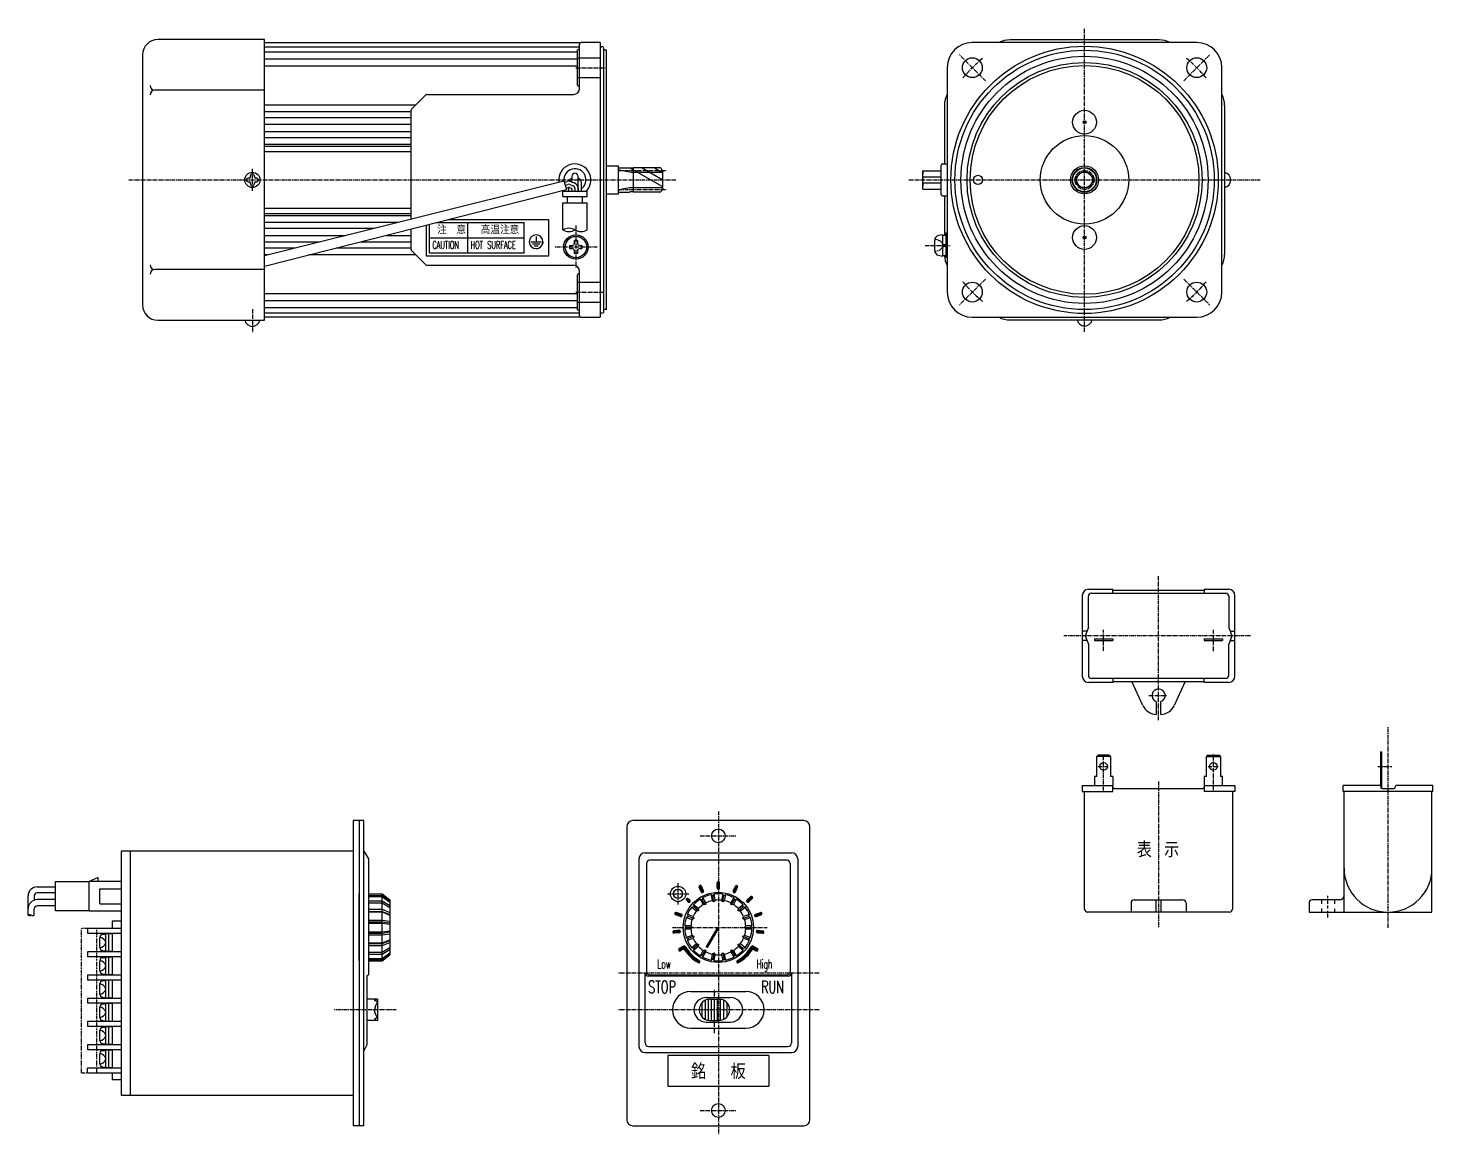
# Model space of a CAD drawing. Extents: x 10 to 707, y 10 to 500.
# Drawn here: x 246.9 to 707.2, y 137.7 to 500.5 of the extents above; entities that cross this region are included whole.
import ezdxf
from ezdxf.enums import TextEntityAlignment as Align

# ---------------------------------------------------------------- set-up
doc = ezdxf.new("R2010")
doc.units = 0
for name, pattern in [('CENTER', [2, 1.25, -0.25, 0.25, -0.25]), ('DASHED', [0.75, 0.5, -0.25]), ('PHANTOM', [2.5, 1.25, -0.25, 0.25, -0.25, 0.25, -0.25])]:
    doc.linetypes.add(name, pattern=pattern)
doc.layers.get('0').update_dxf_attribs({"linetype": 'CONTINUOUS'})
doc.layers.add('CENTER', color=1, linetype='CENTER')
doc.styles.get("Standard").update_dxf_attribs({"font": 'txt.shx', "bigfont": 'bigfont.shx'})

msp = doc.modelspace()

# ---------------------------------------------------------------- linework, layer by layer
at = {"color": 7, "linetype": 'CONTINUOUS'}
for p, q in [((324.36, 496.71), (289.36, 496.71)), ((324.36, 404.71), (324.36, 496.71)), ((324.36, 495.69), (427.92, 495.69)), ((324.36, 494.35), (427.56, 494.35)), ((426.86, 490.73), (426.86, 493.18)), ((427.56, 493.48), (427.16, 493.48)), ((427.56, 480.71), (427.56, 495.21)), ((434.36, 495.71), (428.06, 495.71)), ((434.36, 495.71), (434.36, 405.71)), ((435.56, 407.61), (435.56, 493.81)), ((436.36, 493.21), (435.56, 493.21)), ((436.36, 408.21), (436.36, 493.21)), ((629.84, 495.71), (556.24, 495.71)), ((617.45, 496.61), (568.64, 496.61)), ((284.36, 491.71), (284.36, 409.71)), ((426.86, 492.54), (324.36, 492.54)), ((426.86, 490.29), (324.36, 490.29)), ((324.36, 488.07), (426.86, 488.07)), ((426.86, 484.23), (426.86, 490.73)), ((426.86, 481.78), (426.86, 484.23)), ((548.04, 487.51), (548.04, 413.91)), ((638.04, 413.91), (638.04, 487.51)), ((324.36, 480.1), (288.35, 480.1)), ((427.56, 481.48), (427.16, 481.48)), ((324.36, 475.29), (373.94, 475.29)), ((377.21, 478.56), (372.51, 473.85)), ((377.57, 478.71), (425.56, 478.71)), ((547.14, 475.12), (547.14, 455.96)), ((638.94, 475.12), (638.94, 426.3)), ((372.36, 473.02), (324.36, 473.02)), ((372.36, 471), (324.36, 471)), ((372.36, 437.93), (372.36, 473.5)), ((372.36, 468.87), (324.36, 468.87)), ((372.36, 466.48), (324.36, 466.48)), ((372.36, 464.53), (324.36, 464.53)), ((324.36, 462.46), (372.36, 462.46)), ((324.36, 461.79), (372.36, 461.79)), ((324.36, 460.03), (372.36, 460.03)), ((546.54, 455.96), (548.04, 455.96)), ((319.26, 451.31), (318.96, 451.31)), ((319.76, 451.81), (319.76, 452.11)), ((320.96, 452.11), (320.96, 451.81)), ((321.76, 451.31), (321.46, 451.31)), ((425.07, 451.87), (425.07, 450.71)), ((427.07, 447.06), (427.07, 451.87)), ((436.36, 455.31), (440.36, 455.31)), ((440.36, 446.11), (440.36, 455.31)), ((440.36, 454.71), (443.89, 454.71)), ((445.16, 454.61), (445.16, 446.81)), ((454.16, 454.61), (445.16, 454.61)), ((454.16, 454.61), (454.86, 453.39)), ((454.86, 448.02), (454.86, 453.39)), ((540.05, 453.71), (546.05, 453.71)), ((540.05, 451.71), (546.05, 451.71)), ((546.05, 445.96), (546.05, 455.46)), ((318.96, 450.11), (319.26, 450.11)), ((319.76, 449.31), (319.76, 449.61)), ((320.96, 449.61), (320.96, 449.31)), ((321.46, 450.11), (321.76, 450.11)), ((324.36, 425.92), (422.42, 450.45)), ((324.36, 422.46), (423.26, 447.56)), ((422.07, 445.22), (422.07, 447.06)), ((422.07, 447.06), (430.07, 447.06)), ((422.42, 450.45), (423.26, 447.56)), ((422.58, 449.91), (423.47, 450.19)), ((422.84, 448.94), (423.73, 449.22)), ((422.84, 448.94), (423.73, 449.22)), ((423.14, 447.99), (423.9, 448.23)), ((424.07, 447.06), (424.07, 448.25)), ((424.24, 448.21), (424.77, 447.99)), ((424.4, 449.19), (425.45, 448.77)), ((424.85, 450.12), (425.85, 449.7)), ((425.07, 450.03), (425.07, 450.71)), ((425.07, 447.53), (425.07, 447.06)), ((426.07, 447.84), (426.07, 447.06)), ((426.07, 447.84), (426.07, 447.06)), ((427.07, 447.86), (427.07, 447.06)), ((428.07, 450.09), (428.07, 447.17)), ((430.07, 445.22), (430.07, 447.06)), ((440.36, 446.71), (443.89, 446.71)), ((445.16, 446.81), (454.16, 446.81)), ((454.86, 448.02), (454.16, 446.81)), ((540.05, 449.71), (546.05, 449.71)), ((540.05, 447.71), (546.05, 447.71)), ((422.07, 445.22), (430.07, 445.22)), ((422.07, 434.32), (422.07, 443.22)), ((422.07, 443.22), (430.07, 443.22)), ((423.57, 443.22), (423.57, 445.22)), ((428.57, 443.22), (428.57, 445.22)), ((430.07, 434.32), (430.07, 443.22)), ((436.36, 446.11), (440.36, 446.11)), ((546.54, 445.46), (548.04, 445.46)), ((547.14, 445.46), (547.14, 432.62)), ((372.36, 441.39), (324.36, 441.39)), ((372.36, 439.63), (324.36, 439.63)), ((372.36, 438.96), (324.36, 438.96)), ((384.44, 437.71), (417.36, 437.71)), ((417.36, 437.71), (417.36, 425.71)), ((417.36, 437.71), (417.36, 425.71)), ((324.36, 436.89), (368.2, 436.89)), ((324.36, 434.94), (360.39, 434.94)), ((372.36, 427.92), (372.36, 434.64)), ((377.36, 425.71), (377.36, 435.91)), ((378.36, 426.71), (378.36, 436.16)), ((380.5, 436.71), (409.36, 436.71)), ((409.36, 426.71), (409.36, 436.71)), ((546.54, 432.75), (545.16, 432.48)), ((546.54, 432.75), (546.54, 425.75)), ((548.04, 433.25), (547.54, 433.25)), ((547.54, 433.25), (547.54, 425.25)), ((324.36, 432.54), (350.82, 432.54)), ((324.36, 430.42), (342.33, 430.42)), ((324.36, 428.4), (334.24, 428.4)), ((347.76, 428.4), (372.36, 428.4)), ((355.73, 430.42), (372.36, 430.42)), ((364.1, 432.54), (372.36, 432.54)), ((411.56, 430.46), (415.06, 430.46)), ((412.11, 429.76), (414.51, 429.76)), ((412.66, 429.06), (413.96, 429.06)), ((413.31, 432.16), (413.31, 430.46)), ((413.31, 428.21), (413.81, 428.21)), ((415.56, 430.46), (415.56, 429.86)), ((424.26, 429.21), (424.26, 428.21)), ((424.26, 429.21), (425.11, 429.21)), ((424.26, 428.21), (425.11, 428.21)), ((425.86, 429.96), (425.86, 430.81)), ((426.86, 430.81), (425.86, 430.81)), ((426.86, 430.81), (426.86, 429.96)), ((427.61, 429.21), (428.46, 429.21)), ((427.61, 428.21), (428.46, 428.21)), ((428.46, 428.21), (428.46, 429.21)), ((543.94, 427.49), (543.94, 431.01)), ((546.54, 432.62), (547.54, 432.62)), ((546.54, 429.51), (547.54, 429.7)), ((546.54, 428.8), (547.54, 428.98)), ((547.54, 432.56), (547.54, 428.79)), ((325.16, 426.12), (324.36, 426.12)), ((373.94, 426.12), (338.81, 426.12)), ((372.51, 427.56), (377.21, 422.85)), ((417.36, 425.71), (377.36, 425.71)), ((409.36, 426.71), (378.36, 426.71)), ((425.86, 426.61), (425.86, 427.46)), ((426.86, 426.61), (425.86, 426.61)), ((426.86, 427.46), (426.86, 426.61)), ((545.16, 426.01), (546.54, 425.75)), ((547.54, 425.87), (546.54, 425.87)), ((548.04, 425.25), (547.54, 425.25)), ((324.36, 421.32), (288.35, 421.32)), ((377.57, 422.71), (425.56, 422.71)), ((426.86, 417.19), (426.86, 419.64)), ((427.56, 419.94), (427.16, 419.94)), ((427.56, 406.11), (427.56, 420.71)), ((426.86, 410.69), (426.86, 417.19)), ((426.86, 413.35), (324.36, 413.35)), ((324.36, 411.13), (426.86, 411.13)), ((426.86, 408.24), (426.86, 410.69)), ((324.36, 408.87), (426.86, 408.87)), ((427.56, 407.06), (324.36, 407.06)), ((427.92, 405.73), (324.36, 405.73)), ((427.56, 407.94), (427.16, 407.94)), ((428.06, 405.71), (434.36, 405.71)), ((436.36, 408.21), (435.56, 408.21)), ((556.24, 405.71), (629.84, 405.71)), ((289.36, 404.71), (324.36, 404.71)), ((568.64, 404.81), (617.45, 404.81)), ((592.29, 314.53), (592.29, 288.03)), ((594.29, 316.53), (602.29, 316.53)), ((594.29, 303.98), (594.29, 314.23)), ((595.29, 315.23), (639.29, 315.23)), ((602.29, 315.23), (602.29, 316.53)), ((602.29, 316.23), (632.29, 316.23)), ((632.29, 316.53), (632.29, 315.23)), ((632.29, 316.53), (640.29, 316.53)), ((640.29, 314.23), (640.29, 303.98)), ((642.29, 288.03), (642.29, 314.53)), ((594.29, 303.98), (593.29, 301.28)), ((640.29, 303.98), (641.29, 301.28)), ((593.85, 302.78), (592.29, 302.78)), ((593.85, 299.78), (592.29, 299.78)), ((593.29, 301.28), (594.29, 298.58)), ((596.29, 300.28), (596.29, 299.78)), ((596.29, 300.28), (602.29, 300.28)), ((596.29, 299.78), (602.29, 299.78)), ((602.29, 300.28), (602.29, 299.78)), ((632.29, 300.28), (632.29, 299.78)), ((632.29, 300.28), (638.29, 300.28)), ((632.29, 299.78), (638.29, 299.78)), ((638.29, 300.28), (638.29, 299.78)), ((641.29, 301.28), (640.29, 298.58)), ((640.74, 302.78), (642.29, 302.78)), ((640.74, 299.78), (642.29, 299.78)), ((594.29, 298.58), (594.29, 288.33)), ((640.29, 288.33), (640.29, 298.58)), ((602.29, 286.03), (594.29, 286.03)), ((639.29, 287.33), (595.29, 287.33)), ((602.29, 287.33), (602.29, 286.03)), ((602.29, 286.33), (632.29, 286.33)), ((612.16, 278.43), (608.53, 286.33)), ((626.06, 286.33), (622.43, 278.43)), ((632.29, 286.03), (632.29, 287.33)), ((640.29, 286.03), (632.29, 286.03)), ((616.54, 279.71), (616.54, 275.52)), ((618.04, 275.52), (618.04, 279.71)), ((689.99, 263.21), (690.49, 263.21)), ((689.99, 263.21), (689.99, 252.21)), ((689.99, 262.71), (690.49, 262.71)), ((690.49, 251.22), (690.49, 263.21)), ((597.04, 261.71), (597.54, 262.21)), ((601.54, 261.71), (597.04, 261.71)), ((597.04, 255.21), (597.04, 261.71)), ((601.04, 262.21), (597.54, 262.21)), ((601.54, 261.71), (601.04, 262.21)), ((601.54, 261.71), (601.54, 255.21)), ((633.54, 262.21), (633.04, 261.71)), ((633.04, 255.21), (633.04, 261.71)), ((633.04, 261.71), (637.54, 261.71)), ((633.54, 262.21), (637.04, 262.21)), ((637.54, 261.71), (637.04, 262.21)), ((637.54, 261.71), (637.54, 255.21)), ((597.04, 255.21), (596.29, 255.21)), ((596.29, 255.21), (596.29, 252.21)), ((602.29, 255.21), (601.54, 255.21)), ((602.29, 255.21), (602.29, 252.21)), ((632.29, 255.21), (632.29, 252.21)), ((633.04, 255.21), (632.29, 255.21)), ((638.29, 255.21), (637.54, 255.21)), ((638.29, 252.21), (638.29, 255.21)), ((592.29, 252.21), (602.29, 252.21)), ((592.29, 252.21), (592.29, 250.21)), ((592.29, 250.21), (602.29, 250.21)), ((593.04, 211.71), (593.04, 250.21)), ((602.29, 250.21), (602.29, 252.21)), ((602.79, 251.21), (631.79, 251.21)), ((632.29, 252.21), (632.29, 250.21)), ((632.29, 252.21), (642.29, 252.21)), ((642.29, 250.21), (632.29, 250.21)), ((641.54, 250.21), (641.54, 211.71)), ((642.29, 252.21), (642.29, 250.21)), ((677.79, 250.21), (677.79, 252.21)), ((689.99, 252.21), (677.79, 252.21)), ((707.19, 250.21), (677.79, 250.21)), ((678.09, 210.71), (678.09, 250.21)), ((689.99, 252.21), (690.11, 251.61)), ((690.6, 251.21), (694.38, 251.21)), ((694.87, 251.61), (694.99, 252.21)), ((707.19, 252.21), (694.99, 252.21)), ((706.89, 210.71), (706.89, 250.21)), ((707.19, 250.21), (707.19, 252.21)), ((353.36, 240.71), (353.36, 140.71)), ((356.86, 240.71), (353.36, 240.71)), ((355.36, 240.71), (355.36, 140.71)), ((356.86, 140.71), (356.86, 240.71)), ((501.04, 240.71), (445.04, 240.71)), ((443.04, 238.71), (443.04, 142.71)), ((503.04, 142.71), (503.04, 238.71)), ((277.36, 230.71), (277.36, 150.71)), ((353.36, 230.71), (277.36, 230.71)), ((280.36, 230.71), (280.36, 150.71)), ((356.86, 230.71), (358.36, 228.21)), ((449.04, 230.21), (497.04, 230.21)), ((358.36, 228.21), (358.36, 190.21)), ((447.04, 228.21), (447.04, 166.71)), ((449.54, 226.71), (449.54, 191.21)), ((495.54, 227.71), (450.54, 227.71)), ((496.54, 226.71), (496.54, 191.21)), ((499.04, 228.21), (499.04, 166.71)), ((269.86, 222.11), (266.86, 220.71)), ((269.86, 220.71), (269.86, 222.11)), ((249.86, 219.01), (255.86, 219.01)), ((255.86, 217.01), (249.86, 217.01)), ((255.86, 211.11), (255.86, 220.71)), ((255.86, 220.71), (266.86, 220.71)), ((266.86, 211.11), (266.86, 220.71)), ((277.36, 220.71), (266.86, 220.71)), ((270.36, 213.41), (270.36, 218.41)), ((270.36, 218.41), (277.36, 218.41)), ((355.36, 194.71), (355.36, 216.71)), ((358.36, 216.71), (362.86, 216.71)), ((362.86, 194.71), (362.86, 216.71)), ((362.86, 216.71), (365.36, 214.71)), ((466.72, 218.95), (467.2, 219.43)), ((467.43, 217.33), (466.74, 218.88)), ((466.84, 218.65), (467.45, 219.26)), ((466.98, 218.36), (467.58, 218.96)), ((467.11, 218.06), (467.71, 218.67)), ((467.24, 217.77), (467.84, 218.38)), ((467.37, 217.48), (467.97, 218.08)), ((468.16, 217.66), (467.47, 219.21)), ((467.52, 217.21), (468.1, 217.79)), ((467.84, 217.1), (468.19, 217.46)), ((471.22, 216.05), (470.64, 216.44)), ((470.64, 216.44), (470.99, 214.47)), ((471.63, 216.62), (471.22, 216.05)), ((471.98, 214.64), (471.63, 216.62)), ((472.64, 220.05), (473.44, 220.36)), ((472.64, 218.61), (472.64, 220.31)), ((472.64, 219.73), (473.44, 220.04)), ((472.64, 219.41), (473.44, 219.72)), ((472.64, 219.09), (473.44, 219.4)), ((472.64, 218.77), (473.44, 219.08)), ((472.65, 220.38), (473.29, 220.62)), ((472.67, 218.46), (473.44, 218.75)), ((472.92, 218.23), (473.39, 218.41)), ((473.44, 218.61), (473.44, 220.31)), ((474.46, 216.62), (474.11, 214.64)), ((474.87, 216.05), (474.46, 216.62)), ((475.45, 216.44), (474.87, 216.05)), ((475.1, 214.47), (475.45, 216.44)), ((477.89, 217.51), (478.72, 217.46)), ((477.93, 217.66), (478.62, 219.21)), ((477.99, 217.8), (478.85, 217.76)), ((478.02, 217.2), (478.53, 217.17)), ((478.12, 218.1), (478.98, 218.05)), ((478.25, 218.39), (479.11, 218.34)), ((478.38, 218.68), (479.24, 218.64)), ((478.51, 218.98), (479.37, 218.93)), ((478.65, 219.27), (479.34, 219.23)), ((478.66, 217.33), (479.35, 218.88)), ((246.86, 209.72), (246.86, 216.01)), ((248.86, 216.01), (248.86, 214.64)), ((248.86, 209.72), (248.86, 211.81)), ((255.86, 214.81), (249.86, 214.81)), ((255.86, 212.81), (249.86, 212.81)), ((270.36, 213.41), (277.36, 213.41)), ((358.36, 216.2), (362.86, 216.2)), ((358.36, 215.86), (362.86, 215.86)), ((358.36, 214.45), (362.86, 214.45)), ((358.36, 213.8), (362.86, 213.8)), ((362.86, 216.2), (365.36, 214.32)), ((362.86, 215.86), (365.36, 213.98)), ((362.86, 214.45), (365.36, 212.91)), ((362.86, 213.8), (365.36, 212.27)), ((365.36, 214.71), (365.36, 196.71)), ((462.54, 214.78), (462.96, 215.21)), ((462.67, 214.51), (463.19, 214.04)), ((462.68, 214.5), (463.25, 215.07)), ((462.9, 214.3), (463.47, 214.87)), ((463.13, 214.1), (463.69, 214.67)), ((463.21, 215.11), (463.73, 214.64)), ((463.4, 213.95), (463.85, 214.4)), ((465, 212.46), (464.31, 212.39)), ((464.31, 212.39), (465.84, 211.1)), ((466.48, 211.87), (464.95, 213.15)), ((464.95, 213.15), (465, 212.46)), ((466.53, 211.17), (465, 212.46)), ((466.48, 211.87), (466.53, 211.17)), ((467.79, 214.8), (467.12, 214.97)), ((467.12, 214.97), (468.12, 213.24)), ((467.98, 215.47), (467.79, 214.8)), ((468.79, 213.07), (467.79, 214.8)), ((468.98, 213.74), (467.98, 215.47)), ((468.79, 213.07), (468.12, 213.24)), ((468.98, 213.74), (468.79, 213.07)), ((471.57, 214.08), (470.99, 214.47)), ((471.57, 214.08), (471.22, 216.05)), ((471.98, 214.64), (471.57, 214.08)), ((474.52, 214.08), (474.11, 214.64)), ((474.52, 214.08), (474.87, 216.05)), ((475.1, 214.47), (474.52, 214.08)), ((478.11, 215.47), (477.1, 213.74)), ((477.29, 213.07), (477.1, 213.74)), ((477.29, 213.07), (478.29, 214.8)), ((477.97, 213.24), (477.29, 213.07)), ((477.97, 213.24), (478.97, 214.97)), ((478.29, 214.8), (478.11, 215.47)), ((478.97, 214.97), (478.29, 214.8)), ((479.56, 211.17), (481.09, 212.46)), ((479.56, 211.17), (479.61, 211.87)), ((481.14, 213.15), (479.61, 211.87)), ((480.25, 211.1), (481.78, 212.39)), ((481.09, 212.46), (481.14, 213.15)), ((481.78, 212.39), (481.09, 212.46)), ((482.27, 214.52), (483.01, 214.14)), ((482.27, 214.18), (482.72, 213.95)), ((482.36, 214.64), (483.63, 215.77)), ((482.48, 214.74), (483.25, 214.36)), ((482.72, 214.96), (483.49, 214.57)), ((482.9, 214.04), (484.16, 215.18)), ((482.96, 215.17), (483.72, 214.79)), ((483.2, 215.39), (483.96, 215)), ((483.44, 215.6), (484.2, 215.22)), ((483.68, 215.82), (484.29, 215.51)), ((608.29, 213.71), (608.29, 210.71)), ((609.29, 214.71), (625.29, 214.71)), ((616.54, 210.71), (616.54, 214.71)), ((618.04, 214.71), (618.04, 210.71)), ((626.29, 213.71), (626.29, 210.71)), ((666.59, 213.71), (666.59, 210.71)), ((677.09, 214.71), (667.59, 214.71)), ((266.86, 211.11), (255.86, 211.11)), ((266.86, 211.11), (277.36, 211.11)), ((277.36, 207.71), (274.36, 207.71)), ((274.36, 207.71), (274.36, 205.32)), ((358.36, 211.64), (362.86, 211.64)), ((358.36, 210.96), (362.86, 210.96)), ((358.36, 210.77), (362.86, 210.77)), ((358.36, 208.11), (362.86, 208.11)), ((358.36, 207.53), (362.86, 207.53)), ((362.86, 211.64), (365.36, 210.63)), ((362.86, 210.96), (365.36, 209.96)), ((362.86, 210.77), (365.36, 209.77)), ((362.86, 208.11), (365.36, 207.76)), ((362.86, 207.53), (365.36, 207.18)), ((458.97, 209.87), (458.94, 210.55)), ((460.65, 209.31), (459.04, 209.84)), ((459.28, 209.76), (459.23, 210.62)), ((460.9, 210.07), (459.28, 210.6)), ((459.58, 209.66), (459.54, 210.52)), ((459.89, 209.56), (459.84, 210.42)), ((460.19, 209.46), (460.15, 210.32)), ((460.5, 209.36), (460.46, 210.22)), ((460.8, 209.3), (460.76, 210.12)), ((461.1, 209.46), (461.07, 209.96)), ((463.18, 209.3), (462.55, 209)), ((462.55, 209), (464.43, 208.31)), ((464.77, 209.25), (462.89, 209.94)), ((462.89, 209.94), (463.18, 209.3)), ((465.06, 208.62), (463.18, 209.3)), ((465.06, 208.62), (464.43, 208.31)), ((464.77, 209.25), (465.06, 208.62)), ((466.53, 211.17), (465.84, 211.1)), ((480.25, 211.1), (479.56, 211.17)), ((481.03, 208.62), (482.91, 209.3)), ((481.03, 208.62), (481.32, 209.25)), ((481.66, 208.31), (481.03, 208.62)), ((483.2, 209.94), (481.32, 209.25)), ((481.66, 208.31), (483.54, 209)), ((482.91, 209.3), (483.2, 209.94)), ((483.54, 209), (482.91, 209.3)), ((484.91, 209.7), (485.24, 209.3)), ((485.06, 210), (485.58, 209.36)), ((485.19, 210.07), (486.81, 210.6)), ((485.34, 210.12), (485.88, 209.46)), ((485.44, 209.31), (487.05, 209.84)), ((485.65, 210.22), (486.19, 209.56)), ((485.95, 210.32), (486.49, 209.66)), ((486.26, 210.42), (486.8, 209.76)), ((486.57, 210.52), (487.1, 209.86)), ((486.87, 210.62), (487.31, 210.08)), ((640.54, 210.71), (594.04, 210.71)), ((666.59, 210.71), (706.89, 210.71)), ((266.36, 205.32), (266.36, 203.82)), ((277.36, 205.32), (266.36, 205.32)), ((266.36, 203.82), (277.36, 203.82)), ((271.27, 203.41), (272.36, 203.51)), ((274.36, 203.62), (272.36, 203.62)), ((272.36, 197.9), (272.36, 203.62)), ((273.36, 197.9), (273.36, 203.62)), ((274.36, 203.82), (274.36, 197.7)), ((358.36, 207.12), (362.86, 207.12)), ((358.36, 204.29), (362.86, 204.29)), ((358.36, 203.88), (362.86, 203.88)), ((358.36, 203.31), (362.86, 203.31)), ((362.86, 207.12), (365.36, 206.78)), ((362.86, 204.29), (365.36, 204.64)), ((362.86, 203.88), (365.36, 204.23)), ((362.86, 203.31), (365.36, 203.66)), ((458.5, 203.78), (458.19, 204.39)), ((458.82, 203.81), (458.43, 204.57)), ((460.17, 204.76), (458.48, 204.58)), ((460.26, 203.96), (458.57, 203.78)), ((459.14, 203.84), (458.75, 204.61)), ((459.46, 203.88), (459.07, 204.64)), ((459.78, 203.91), (459.39, 204.67)), ((460.1, 203.94), (459.71, 204.71)), ((460.4, 204.01), (460.03, 204.74)), ((460.6, 204.27), (460.37, 204.73)), ((464.06, 206.21), (462.06, 206.21)), ((462.06, 206.21), (462.54, 205.71)), ((462.54, 205.71), (462.06, 205.21)), ((462.06, 205.21), (464.06, 205.21)), ((464.54, 205.71), (462.54, 205.71)), ((464.43, 203.1), (462.55, 202.42)), ((465.06, 202.8), (463.18, 202.12)), ((464.06, 206.21), (464.54, 205.71)), ((464.54, 205.71), (464.06, 205.21)), ((464.43, 203.1), (465.06, 202.8)), ((465.06, 202.8), (464.77, 202.16)), ((472.58, 205.4), (469.08, 199.34)), ((469.51, 199.09), (473.01, 205.15)), ((473.01, 205.15), (472.58, 205.4)), ((481.03, 202.8), (481.66, 203.1)), ((481.03, 202.8), (482.91, 202.12)), ((481.32, 202.16), (481.03, 202.8)), ((481.54, 205.71), (482.03, 206.21)), ((481.54, 205.71), (483.54, 205.71)), ((482.03, 205.21), (481.54, 205.71)), ((483.54, 202.42), (481.66, 203.1)), ((484.03, 206.21), (482.03, 206.21)), ((482.03, 205.21), (484.03, 205.21)), ((483.54, 205.71), (484.03, 206.21)), ((484.03, 205.21), (483.54, 205.71)), ((485.51, 204.53), (485.64, 204.03)), ((485.76, 204.74), (485.98, 203.95)), ((485.83, 203.96), (487.52, 203.78)), ((485.92, 204.76), (487.61, 204.58)), ((486.08, 204.74), (486.3, 203.91)), ((486.4, 204.71), (486.62, 203.88)), ((486.71, 204.67), (486.94, 203.85)), ((487.03, 204.64), (487.26, 203.81)), ((487.35, 204.61), (487.58, 203.78)), ((487.68, 204.57), (487.85, 203.9)), ((270.36, 199.1), (270.36, 202.42)), ((271.27, 198.1), (272.36, 198.01)), ((358.36, 200.65), (362.86, 200.65)), ((358.36, 200.46), (362.86, 200.46)), ((358.36, 199.78), (362.86, 199.78)), ((362.86, 200.65), (365.36, 201.65)), ((362.86, 200.46), (365.36, 201.46)), ((362.86, 199.78), (365.36, 200.78)), ((362.86, 197.61), (365.36, 199.15)), ((362.86, 196.97), (365.36, 198.5)), ((460.03, 198.55), (460.28, 198.8)), ((460.08, 198.17), (461.28, 199.38)), ((461.67, 199.6), (460.2, 198.75)), ((460.34, 198.01), (461.97, 199.64)), ((461.73, 198.71), (460.6, 198.06)), ((461.1, 198.35), (462.22, 199.46)), ((461.79, 198.62), (462.37, 199.2)), ((461.96, 198.36), (462.54, 198.94)), ((462.13, 198.11), (462.71, 198.68)), ((462.31, 197.86), (462.88, 198.43)), ((462.49, 197.62), (463.06, 198.19)), ((462.55, 202.42), (463.18, 202.12)), ((462.68, 197.38), (463.25, 197.95)), ((462.89, 201.48), (464.77, 202.16)), ((463.18, 202.12), (462.89, 201.48)), ((465.84, 200.31), (464.31, 199.03)), ((464.31, 199.03), (465, 198.96)), ((464.95, 198.26), (466.48, 199.55)), ((465, 198.96), (464.95, 198.26)), ((466.53, 200.24), (465, 198.96)), ((465.84, 200.31), (466.53, 200.24)), ((466.53, 200.24), (466.48, 199.55)), ((468.12, 198.18), (467.12, 196.44)), ((468.79, 198.35), (467.79, 196.61)), ((468.12, 198.18), (468.79, 198.35)), ((468.79, 198.35), (468.98, 197.68)), ((469.51, 199.09), (469.08, 199.34)), ((477.1, 197.68), (477.29, 198.35)), ((477.29, 198.35), (478.29, 196.61)), ((477.29, 198.35), (477.97, 198.18)), ((478.97, 196.44), (477.97, 198.18)), ((479.56, 200.24), (480.25, 200.31)), ((479.56, 200.24), (481.09, 198.96)), ((479.61, 199.55), (479.56, 200.24)), ((479.61, 199.55), (481.14, 198.26)), ((481.78, 199.03), (480.25, 200.31)), ((481.09, 198.96), (481.78, 199.03)), ((481.14, 198.26), (481.09, 198.96)), ((481.32, 202.16), (483.2, 201.48)), ((483.41, 197.38), (482.84, 197.95)), ((482.91, 202.12), (483.54, 202.42)), ((483.2, 201.48), (482.91, 202.12)), ((483.6, 197.62), (483.03, 198.19)), ((483.78, 197.86), (483.21, 198.43)), ((483.96, 198.11), (483.38, 198.68)), ((484.13, 198.36), (483.55, 198.94)), ((484.3, 198.62), (483.72, 199.2)), ((484.99, 198.35), (483.87, 199.46)), ((485.75, 198.01), (484.12, 199.64)), ((484.36, 198.71), (485.49, 198.06)), ((484.42, 199.6), (485.89, 198.75)), ((486.01, 198.17), (484.81, 199.38)), ((486.06, 198.55), (485.81, 198.8)), ((277.36, 197.7), (266.36, 197.7)), ((266.36, 197.7), (266.36, 196.2)), ((266.36, 196.2), (277.36, 196.2)), ((270.36, 191.48), (270.36, 194.8)), ((271.27, 195.79), (272.36, 195.89)), ((272.36, 197.9), (274.36, 197.9)), ((274.36, 196), (272.36, 196)), ((272.36, 190.28), (272.36, 196)), ((273.36, 190.28), (273.36, 196)), ((274.36, 196.2), (274.36, 190.08)), ((358.36, 197.61), (362.86, 197.61)), ((358.36, 196.97), (362.86, 196.97)), ((358.36, 195.55), (362.86, 195.55)), ((358.36, 195.21), (362.86, 195.21)), ((358.36, 194.71), (362.86, 194.71)), ((362.86, 195.55), (365.36, 197.43)), ((362.86, 195.21), (365.36, 197.09)), ((362.86, 194.71), (365.36, 196.71)), ((462.87, 197.15), (463.44, 197.71)), ((463.06, 196.92), (463.63, 197.49)), ((463.27, 196.7), (463.83, 197.26)), ((463.47, 196.48), (464.04, 197.04)), ((463.68, 196.26), (464.25, 196.83)), ((463.9, 196.06), (464.46, 196.62)), ((464.12, 195.85), (464.68, 196.42)), ((464.34, 195.65), (464.91, 196.22)), ((464.57, 195.46), (465.14, 196.03)), ((464.81, 195.27), (465.38, 195.84)), ((465.05, 195.08), (465.62, 195.66)), ((465.29, 194.9), (465.87, 195.48)), ((465.54, 194.73), (466.12, 195.3)), ((465.8, 194.56), (466.37, 195.14)), ((466.05, 194.39), (466.64, 194.98)), ((466.32, 194.23), (466.89, 194.8)), ((466.65, 194.14), (466.99, 194.48)), ((467.12, 196.44), (467.79, 196.61)), ((467.79, 196.61), (467.98, 195.94)), ((467.98, 195.94), (468.98, 197.68)), ((470.99, 196.95), (470.64, 194.97)), ((470.64, 194.97), (471.22, 195.37)), ((470.99, 196.95), (471.57, 197.34)), ((471.57, 197.34), (471.22, 195.37)), ((471.22, 195.37), (471.63, 194.8)), ((471.57, 197.34), (471.98, 196.77)), ((471.63, 194.8), (471.98, 196.77)), ((474.11, 196.77), (474.52, 197.34)), ((474.11, 196.77), (474.46, 194.8)), ((474.46, 194.8), (474.87, 195.37)), ((474.52, 197.34), (474.87, 195.37)), ((474.52, 197.34), (475.1, 196.95)), ((474.87, 195.37), (475.45, 194.97)), ((475.45, 194.97), (475.1, 196.95)), ((477.1, 197.68), (478.11, 195.94)), ((478.11, 195.94), (478.29, 196.61)), ((478.29, 196.61), (478.97, 196.44)), ((479.44, 194.14), (479.1, 194.48)), ((479.77, 194.23), (479.2, 194.8)), ((480.04, 194.39), (479.45, 194.98)), ((480.29, 194.56), (479.72, 195.14)), ((480.55, 194.73), (479.97, 195.3)), ((480.8, 194.9), (480.22, 195.48)), ((481.04, 195.08), (480.47, 195.66)), ((481.28, 195.27), (480.71, 195.84)), ((481.52, 195.46), (480.95, 196.03)), ((481.75, 195.65), (481.18, 196.22)), ((481.97, 195.85), (481.41, 196.42)), ((482.19, 196.06), (481.63, 196.62)), ((482.41, 196.26), (481.84, 196.83)), ((482.62, 196.48), (482.05, 197.04)), ((482.82, 196.7), (482.26, 197.26)), ((483.03, 196.92), (482.46, 197.49)), ((483.22, 197.15), (482.65, 197.71)), ((277.36, 190.08), (266.36, 190.08)), ((266.36, 190.08), (266.36, 188.58)), ((271.27, 190.48), (272.36, 190.39)), ((272.36, 190.28), (274.36, 190.28)), ((277.36, 192.71), (277.36, 190.71)), ((358.36, 190.21), (357.86, 189.71)), ((357.86, 189.71), (357.86, 167.21)), ((449.04, 167.91), (449.04, 190.91)), ((495.84, 189.71), (450.24, 189.71)), ((450.54, 190.21), (495.54, 190.21)), ((497.04, 190.91), (497.04, 167.91)), ((266.36, 188.58), (277.36, 188.58)), ((270.36, 183.86), (270.36, 187.18)), ((271.27, 188.17), (272.36, 188.27)), ((274.36, 188.38), (272.36, 188.38)), ((272.36, 182.66), (272.36, 188.38)), ((273.36, 182.66), (273.36, 188.38)), ((274.36, 188.58), (274.36, 182.46)), ((464.04, 184.71), (482.04, 184.71)), ((277.36, 182.46), (266.36, 182.46)), ((266.36, 182.46), (266.36, 180.96)), ((266.36, 180.96), (277.36, 180.96)), ((270.36, 176.24), (270.36, 179.56)), ((271.27, 182.86), (272.36, 182.77)), ((271.27, 180.55), (272.36, 180.65)), ((272.36, 182.66), (274.36, 182.66)), ((274.36, 180.76), (272.36, 180.76)), ((272.36, 175.04), (272.36, 180.76)), ((273.36, 175.04), (273.36, 180.76)), ((274.36, 180.96), (274.36, 174.84)), ((361.36, 182.21), (357.86, 182.21)), ((360.36, 181.87), (361.36, 182.21)), ((361.36, 181.16), (360.36, 181.87)), ((361.36, 182.21), (361.36, 175.21)), ((467.79, 176.26), (467.79, 181.16)), ((468.79, 175.55), (468.79, 181.87)), ((469.04, 182.71), (477.04, 182.71)), ((469.79, 175.24), (469.79, 182.17)), ((470.29, 182.21), (473.29, 182.21)), ((470.79, 175.21), (470.79, 182.21)), ((471.79, 175.21), (471.79, 182.21)), ((472.79, 175.21), (472.79, 182.21)), ((473.79, 175.24), (473.79, 182.17)), ((474.79, 175.55), (474.79, 181.87)), ((475.79, 181.16), (475.79, 176.26)), ((271.27, 175.24), (272.36, 175.15)), ((272.36, 175.04), (274.36, 175.04)), ((361.36, 175.21), (357.86, 175.21)), ((361.36, 176.26), (360.36, 175.55)), ((360.36, 175.55), (361.36, 175.21)), ((470.29, 175.21), (473.29, 175.21)), ((277.36, 174.84), (266.36, 174.84)), ((266.36, 174.84), (266.36, 173.34)), ((266.36, 173.34), (277.36, 173.34)), ((270.36, 168.62), (270.36, 171.94)), ((271.27, 172.93), (272.36, 173.03)), ((274.36, 173.14), (272.36, 173.14)), ((272.36, 167.42), (272.36, 173.14)), ((273.36, 167.42), (273.36, 173.14)), ((274.36, 173.34), (274.36, 167.22)), ((464.04, 172.71), (482.04, 172.71)), ((469.04, 174.71), (477.04, 174.71)), ((266.36, 167.22), (266.36, 165.72)), ((277.36, 167.22), (266.36, 167.22)), ((271.27, 167.62), (272.36, 167.53)), ((272.36, 167.42), (274.36, 167.42)), ((357.86, 167.21), (356.86, 165.21)), ((450.24, 166.71), (495.84, 166.71)), ((266.36, 165.72), (277.36, 165.72)), ((270.36, 161), (270.36, 164.32)), ((271.27, 165.31), (272.36, 165.41)), ((274.36, 165.52), (272.36, 165.52)), ((272.36, 159.8), (272.36, 165.52)), ((273.36, 159.8), (273.36, 165.52)), ((274.36, 165.72), (274.36, 159.6)), ((449.04, 164.71), (497.04, 164.71)), ((456.54, 163.71), (456.54, 153.71)), ((489.54, 163.71), (456.54, 163.71)), ((489.54, 163.71), (489.54, 153.71)), ((266.36, 158.1), (266.36, 159.6)), ((277.36, 159.6), (266.36, 159.6)), ((266.36, 158.1), (277.36, 158.1)), ((271.27, 160), (272.36, 159.91)), ((272.36, 159.8), (274.36, 159.8)), ((274.36, 158.1), (274.36, 155.71)), ((277.36, 155.71), (274.36, 155.71)), ((456.54, 153.71), (489.54, 153.71)), ((277.36, 150.71), (353.36, 150.71)), ((356.86, 140.71), (353.36, 140.71)), ((445.04, 140.71), (501.04, 140.71))]:
    msp.add_line(p, q, dxfattribs=at)
at = {"color": 3, "linetype": 'CONTINUOUS'}
for p, q in [((426.86, 490.73), (434.36, 490.73)), ((426.86, 484.23), (434.36, 484.23)), ((454.86, 448.4), (443.94, 454.7)), ((445.16, 453.26), (454.86, 453.26)), ((448.11, 454.61), (454.86, 450.71)), ((452.11, 454.61), (454.86, 453.02)), ((454.86, 448.16), (445.16, 448.16)), ((390.86, 436.71), (390.86, 426.71)), ((378.36, 431.71), (409.36, 431.71)), ((426.86, 417.19), (434.36, 417.19)), ((426.86, 410.69), (434.36, 410.69))]:
    msp.add_line(p, q, dxfattribs=at)
at = {"color": 3, "linetype": 'DASHED'}
for p, q in [((545.51, 430.77), (543.98, 431.35)), ((543.98, 427.15), (545.51, 427.73))]:
    msp.add_line(p, q, dxfattribs=at)
at = {"color": 3, "linetype": 'PHANTOM'}
for p, q in [((269.36, 205.32), (264.36, 205.32)), ((264.36, 158.1), (264.36, 205.32)), ((269.36, 158.1), (269.36, 205.32)), ((264.36, 158.1), (269.36, 158.1))]:
    msp.add_line(p, q, dxfattribs=at)
at = {"color": 7, "linetype": 'CONTINUOUS'}
for points in [[(361.36, 181.16, 0.000539), (361.29, 181.06, 0.001707), (361.22, 180.96, 0.002874), (361.16, 180.85, 0.004042), (361.09, 180.75, 0.005206), (361.03, 180.65, 0.006419), (360.96, 180.54, 0.006862), (360.9, 180.43, 0.007687), (360.84, 180.31, 0.008161), (360.79, 180.2, 0.018752), (360.69, 179.95, 0.007754), (360.64, 179.82, 0.007199), (360.6, 179.69, 0.005162), (360.56, 179.56, 0.004631), (360.53, 179.42, 0.003004), (360.49, 179.28, 0.003159), (360.46, 179.14, 0.001477), (360.42, 178.99, 0.001627), (360.39, 178.85, 0.000401), (360.36, 178.71)], [(361.36, 176.26, -0.000544), (361.29, 176.36, -0.001709), (361.22, 176.46, -0.002875), (361.16, 176.56, -0.004039), (361.09, 176.66, -0.005201), (361.03, 176.77, -0.006324), (360.96, 176.88, -0.006952), (360.9, 176.99, -0.007596), (360.84, 177.1, -0.008255), (360.79, 177.22, -0.01868), (360.69, 177.46, -0.008131), (360.64, 177.59, -0.006828), (360.6, 177.73, -0.005535), (360.56, 177.86, -0.004255), (360.53, 177.99, -0.003458), (360.49, 178.14, -0.002698), (360.46, 178.28, -0.001935), (360.42, 178.42, -0.001171), (360.39, 178.56, -0.000406), (360.36, 178.71)]]:
    msp.add_lwpolyline(points, format="xyb", dxfattribs=at)
for centre, radius in [((593.04, 450.71), 43.8), ((593.04, 450.71), 42.5), ((593.04, 450.71), 40.5), ((556.28, 487.48), 3.25), ((593.04, 450.71), 38.5), ((593.04, 450.71), 37.5), ((629.81, 487.48), 3.25), ((593.04, 469.61), 3.9), ((593.04, 469.61), 0.5), ((593.04, 450.71), 14.5), ((320.36, 450.71), 2.5), ((558.14, 450.71), 1.5), ((593.04, 450.71), 4.6), ((593.04, 450.71), 4.05), ((593.04, 450.71), 3.9), ((593.04, 450.71), 2.69), ((593.04, 431.81), 3.9), ((426.36, 428.71), 4), ((426.36, 428.71), 3.5), ((593.04, 431.81), 0.5), ((556.28, 413.94), 3.25), ((629.81, 413.94), 3.25), ((599.29, 258.46), 1.25), ((635.29, 258.46), 1.25), ((473.04, 235.71), 2.25), ((459.84, 216.71), 2.5), ((459.84, 216.71), 1.5), ((473.04, 205.71), 11.5), ((473.04, 145.71), 2.25)]:
    msp.add_circle(centre, radius, dxfattribs=at)
at = {"color": 3, "linetype": 'CONTINUOUS'}
msp.add_circle((593.04, 450.71), 2.55, dxfattribs=at)
at = {"color": 7, "linetype": 'CONTINUOUS'}
for centre, radius, start, end in [((289.36, 491.71), 5, 89.9989, 179.9989), ((427.16, 493.18), 0.3, 90, 180), ((428.06, 495.21), 0.5, 90, 180), ((434.96, 493.81), 0.6, 0, 180), ((556.24, 487.51), 8.2, 90, 180), ((568.64, 488.61), 8, 90, 117.4392), ((617.45, 488.61), 8, 62.5608, 90), ((629.84, 487.51), 8.2, 0, 90), ((288.35, 481.6), 1.5, 180, 270), ((288.35, 478.6), 1.5, 90, 180), ((425.56, 480.71), 2, 270, 0), ((427.16, 481.78), 0.3, 180, 270), ((555.14, 475.12), 8, 152.5607, 180), ((630.94, 475.12), 8, 0, 27.439), ((377.57, 478.21), 0.5, 90, 135), ((372.86, 473.5), 0.5, 135, 180), ((426.02, 450.71), 5.25, 315.9538, 187.8156), ((546.54, 455.46), 0.5, 90, 180), ((318.96, 450.71), 0.6, 90, 270), ((319.26, 451.81), 0.5, 270, 0), ((320.36, 452.11), 0.6, 0, 180), ((321.46, 451.81), 0.5, 180, 270), ((321.76, 450.71), 0.6, 270, 90), ((426.02, 450.71), 3.65, 304.1614, 184.1632), ((426.07, 451.87), 1, 0, 180), ((445.95, 472.42), 17.84, 263.3489, 267.4587), ((638.44, 450.71), 2.5, 281.5369, 78.4631), ((319.26, 449.61), 0.5, 0, 90), ((320.36, 449.31), 0.6, 180, 0), ((321.46, 449.61), 0.5, 90, 180), ((424.07, 448.28), 2, 67.0594, 107.3576), ((424.03, 448.27), 1, 67.9931, 107.3576), ((424.05, 447.75), 0.5, 67.0594, 107.3576), ((424.05, 447.75), 0.5, 67.0594, 107.3576), ((425.07, 450.09), 1, 90, 168.936), ((424.57, 447.53), 0.5, 0, 67.0594), ((425.07, 447.84), 1, 0, 67.9931), ((425.07, 447.86), 2, 0, 67.0594), ((427.07, 450.09), 1, 0, 90), ((445.95, 428.99), 17.84, 92.5413, 96.6511), ((546.54, 445.96), 0.5, 180, 270), ((413.31, 430.46), 2.25, 90, 180), ((413.31, 430.46), 2.25, 180, 270), ((413.31, 430.46), 2.25, 0, 90), ((413.31, 430.46), 2.25, 270, 0), ((425.11, 429.96), 0.75, 270, 0), ((425.11, 427.46), 0.75, 0, 90), ((427.61, 429.96), 0.75, 180, 270), ((427.61, 427.46), 0.75, 90, 180), ((545.44, 431.01), 1.5, 100.8863, 180), ((372.86, 427.92), 0.5, 180, 225), ((545.44, 427.49), 1.5, 180, 259.1133), ((555.14, 426.3), 8, 183.0689, 207.4393), ((630.94, 426.3), 8, 332.561, 0), ((288.35, 422.82), 1.5, 180, 270), ((288.35, 419.82), 1.5, 90, 180), ((377.57, 423.21), 0.5, 225, 270), ((425.56, 420.71), 2, 0, 90), ((427.16, 419.64), 0.3, 90, 180), ((289.36, 409.71), 5, 180, 270), ((556.24, 413.91), 8.2, 180, 270), ((629.84, 413.91), 8.2, 270, 0), ((427.16, 408.24), 0.3, 180, 270), ((427.98, 406.12), 0.423, 182.1794, 280.501), ((434.96, 407.61), 0.6, 179.9905, 0), ((568.64, 412.81), 8, 242.5608, 270), ((617.45, 412.81), 8, 270, 297.4392), ((320.36, 405.21), 2.5, 191.5369, 348.4631), ((593.04, 405.31), 2.5, 191.5369, 348.4631), ((594.29, 314.53), 2, 90, 180), ((595.29, 314.23), 1, 90, 180), ((639.29, 314.23), 1, 0, 90), ((640.29, 314.53), 2, 0, 90), ((594.29, 288.03), 2, 180, 270), ((595.29, 288.33), 1, 180, 270), ((639.29, 288.33), 1, 270, 0), ((640.29, 288.03), 2, 270, 0), ((617.29, 281.72), 2.15, 290.4157, 249.5834), ((616.7, 280.52), 5, 205.5134, 268.2362), ((617.89, 280.52), 5, 271.7638, 334.4866), ((602.79, 251.71), 0.5, 180, 269.9885), ((631.79, 251.71), 0.5, 270, 0), ((690.6, 251.71), 0.5, 191.3032, 270), ((694.38, 251.71), 0.5, 270, 348.6968), ((445.04, 238.71), 2, 90, 180), ((501.04, 238.71), 2, 0, 90), ((449.04, 228.21), 2, 90, 180), ((497.04, 228.21), 2, 0, 89.9971), ((450.54, 226.71), 1, 90, 180), ((495.54, 226.71), 1, 0, 90), ((692.49, 225.11), 14.4, 180, 0), ((249.86, 216.01), 3, 90, 180), ((249.86, 216.01), 1, 90, 180), ((467.11, 219.05), 0.4, 24.0018, 203.9959), ((467.8, 217.49), 0.4, 204.0148, 23.9887), ((473.04, 205.71), 11, 102.6049, 117.3941), ((473.04, 205.71), 11, 82.6045, 97.394), ((473.04, 220.31), 0.4, 359.9857, 180.0143), ((473.04, 218.61), 0.4, 180, 0), ((473.04, 205.71), 11, 62.6047, 77.3946), ((478.29, 217.49), 0.4, 156.0172, 335.9852), ((478.98, 219.05), 0.4, 335.9852, 156.0172), ((249.86, 211.81), 3, 90, 180), ((249.86, 211.81), 1, 90, 180), ((462.94, 214.81), 0.4, 47.9894, 228.0096), ((473.04, 205.71), 11, 142.6047, 157.3939), ((463.46, 214.34), 0.4, 227.9989, 48), ((473.04, 205.71), 11, 122.6045, 137.3944), ((473.04, 205.71), 9, 123.1844, 136.8145), ((473.04, 205.71), 9, 103.1839, 116.8145), ((473.04, 205.71), 9, 83.1842, 96.8145), ((473.04, 205.71), 9, 63.1844, 76.8149), ((473.04, 205.71), 9, 43.1847, 56.8151), ((473.04, 205.71), 11, 42.6053, 57.3943), ((473.04, 205.71), 11, 22.6054, 37.3945), ((482.63, 214.34), 0.4, 132.0011, 311.9904), ((483.89, 215.48), 0.4, 311.9904, 132.0106), ((609.29, 213.71), 1, 90, 180), ((625.29, 213.71), 1, 0, 90), ((667.59, 213.71), 1, 90, 180), ((676.59, 216.21), 1.5, 270, 0), ((459.16, 210.22), 0.4, 71.9863, 252.018), ((460.78, 209.69), 0.4, 252.0136, 71.9863), ((473.04, 205.71), 11, 162.6046, 177.3942), ((473.04, 205.71), 9, 163.1845, 176.8146), ((473.04, 205.71), 9, 143.1842, 156.8144), ((473.04, 205.71), 9, 23.1848, 36.8149), ((473.04, 205.71), 9, 3.1847, 16.8147), ((473.04, 205.71), 11, 2.6053, 17.3947), ((485.31, 209.69), 0.4, 108.0001, 288.0001), ((486.93, 210.22), 0.4, 288.0001, 108.0137), ((594.04, 211.71), 1, 180, 270), ((640.54, 211.71), 1, 270, 0), ((271.36, 202.42), 1, 94.9968, 180), ((458.52, 204.18), 0.4, 95.9985, 276.0113), ((460.22, 204.36), 0.4, 275.997, 95.9985), ((473.04, 205.71), 11, 182.6047, 197.3942), ((473.04, 205.71), 9, 183.1841, 196.8147), ((473.04, 205.71), 9, 343.1847, 356.8146), ((473.04, 205.71), 11, 342.6051, 357.3947), ((485.87, 204.36), 0.4, 84.0015, 264.0015), ((487.56, 204.18), 0.4, 264.003, 84.0015), ((269.95, 200.02), 2.52, 16.979, 80.6514), ((269.95, 201.49), 2.52, 279.349, 343.0232), ((271.36, 199.1), 1, 180, 265.0032), ((460.4, 198.41), 0.4, 119.9936, 300.0007), ((461.87, 199.26), 0.4, 30.0007, 120.0007), ((473.04, 205.71), 13.3, 211.7245, 240.0001), ((473.04, 205.71), 12.5, 210, 240), ((473.04, 205.71), 11, 202.6047, 217.3945), ((473.04, 205.71), 9, 203.1842, 216.8149), ((473.04, 205.71), 11, 222.6045, 237.3943), ((473.04, 205.71), 9, 223.1842, 236.8142), ((473.04, 205.71), 9, 303.1844, 316.8144), ((473.04, 205.71), 11, 302.6049, 317.3944), ((473.04, 205.71), 12.5, 300, 330.0002), ((473.04, 205.71), 13.3, 299.9999, 328.2758), ((473.04, 205.71), 9, 323.1842, 336.8144), ((473.04, 205.71), 11, 322.6047, 337.3941), ((484.22, 199.26), 0.4, 59.9993, 149.9993), ((485.69, 198.41), 0.4, 239.9993, 60.0064), ((271.36, 194.8), 1, 94.9968, 180), ((269.95, 192.4), 2.52, 16.9768, 80.651), ((466.59, 194.54), 0.4, 240.0064, 59.9993), ((473.04, 205.71), 11, 242.6052, 257.3946), ((473.04, 205.71), 9, 243.1844, 256.8149), ((473.04, 205.71), 11, 262.605, 277.3945), ((473.04, 205.71), 9, 263.1842, 276.8145), ((473.04, 205.71), 9, 283.1845, 296.815), ((473.04, 205.71), 11, 282.6049, 297.3941), ((479.49, 194.54), 0.4, 120.0007, 299.9936), ((269.95, 193.87), 2.52, 279.349, 343.0232), ((271.36, 191.48), 1, 180, 265.0032), ((450.24, 190.91), 1.2, 180, 270), ((450.54, 191.21), 1, 180, 270), ((495.54, 191.21), 1, 270, 0), ((495.84, 190.91), 1.2, 270.0048, 0), ((271.36, 187.18), 1, 94.9968, 180), ((269.95, 184.78), 2.52, 16.979, 80.6514), ((269.95, 186.25), 2.52, 279.349, 343.0232), ((464.04, 178.71), 6, 90, 270), ((482.04, 178.71), 6, 270, 90), ((271.36, 183.86), 1, 180, 265.0032), ((271.36, 179.56), 1, 94.9968, 180), ((269.95, 177.16), 2.52, 16.9768, 80.651), ((469.04, 178.71), 4, 90, 270), ((470.29, 178.71), 3.5, 89.9984, 270), ((473.29, 178.71), 3.5, 270.0016, 90), ((477.04, 178.71), 4, 270, 90), ((269.95, 178.63), 2.52, 279.349, 343.0232), ((271.36, 176.24), 1, 180, 265.0032), ((271.36, 171.94), 1, 94.9968, 180), ((269.95, 169.54), 2.52, 16.9768, 80.651), ((269.95, 171.01), 2.52, 279.349, 343.0232), ((271.36, 168.62), 1, 180, 265.0032), ((449.04, 166.71), 2, 180, 270), ((450.24, 167.91), 1.2, 180, 270), ((495.84, 167.91), 1.2, 270.0048, 0), ((497.04, 166.71), 2, 270, 0), ((271.36, 164.32), 1, 94.9968, 180), ((269.95, 161.92), 2.52, 16.9768, 80.651), ((269.95, 163.39), 2.52, 279.349, 343.0232), ((271.36, 161), 1, 180, 265.0032), ((445.04, 142.71), 2, 180, 270), ((501.04, 142.71), 2, 270, 0)]:
    msp.add_arc(centre, radius, start, end, dxfattribs=at)
at = {"color": 3, "linetype": 'CONTINUOUS'}
for centre, radius, start, end in [((445.95, 471.07), 17.84, 251.7329, 267.4587), ((540.91, 453.21), 1, 150, 210), ((540.91, 452.21), 1, 150, 210), ((540.91, 451.21), 1, 150, 210), ((539.18, 453.21), 1, 330, 30), ((539.18, 451.21), 1, 330, 30), ((445.95, 430.34), 17.84, 92.5413, 108.2671), ((540.91, 450.21), 1, 150, 210), ((540.91, 449.21), 1, 150, 210), ((540.91, 448.21), 1, 150, 210), ((539.18, 449.21), 1, 330, 30), ((424.07, 430.86), 4, 60, 120), ((424.07, 437.79), 4, 240, 300), ((428.07, 437.79), 4, 240, 300), ((247.36, 208.85), 1, 59.9993, 120.0007), ((247.36, 210.58), 1, 239.9993, 300.0007), ((248.36, 210.58), 1, 239.9993, 300.0007)]:
    msp.add_arc(centre, radius, start, end, dxfattribs=at)
at = {"color": 3, "linetype": 'DASHED'}
msp.add_arc((544.93, 429.25), 1.63, 290.8412, 69.1604, dxfattribs=at)
at = {"color": 7, "linetype": 'CONTINUOUS'}
msp.add_solid([(473.01, 205.15), (472.58, 205.4), (469.51, 199.09), (469.08, 199.34)], dxfattribs=at)
at = {"layer": 'CENTER', "color": 1, "linetype": 'CENTER'}
for p, q in [((593.04, 400.95), (593.04, 500.46)), ((560.55, 483.2), (552, 491.75)), ((625.54, 483.21), (634.09, 491.75)), ((426.33, 487.48), (436, 487.48)), ((320.36, 447.16), (320.36, 454.38)), ((440.36, 453.83), (455.99, 453.83)), ((279.85, 450.71), (459.06, 450.71)), ((440.36, 447.59), (455.99, 447.59)), ((535.5, 450.71), (650.59, 450.71)), ((426.36, 435.71), (426.36, 421.71)), ((433.36, 428.71), (419.36, 428.71)), ((540.76, 429.25), (549.06, 429.25)), ((560.55, 418.21), (552, 409.67)), ((625.54, 418.21), (634.09, 409.67)), ((426.35, 413.94), (435.87, 413.94)), ((320.36, 408.38), (320.36, 400.77)), ((617.29, 273.61), (617.29, 321.01)), ((647.37, 301.28), (586.21, 301.28)), ((599.29, 296.33), (599.29, 303.28)), ((635.29, 296.3), (635.29, 303.28)), ((614.14, 281.72), (620.05, 281.72)), ((692.49, 205.62), (692.49, 271.45)), ((599.29, 250.59), (599.29, 262.51)), ((635.29, 250.68), (635.29, 262.68)), ((597.54, 258.46), (601.04, 258.46)), ((633.54, 258.46), (636.9, 258.46)), ((689.16, 258.46), (693.68, 258.46)), ((617.29, 253.59), (617.29, 205.62)), ((473.04, 243.71), (473.04, 137.71)), ((467.04, 235.71), (479.04, 235.71)), ((456.34, 216.71), (463.34, 216.71)), ((459.84, 213.21), (459.84, 220.21)), ((670.64, 214.71), (670.64, 213.31)), ((670.64, 211.87), (670.64, 210.71)), ((672.79, 213.47), (672.79, 216.06)), ((672.79, 211.89), (672.79, 212.85)), ((674.94, 214.71), (674.94, 213.25)), ((674.94, 211.77), (674.94, 210.71)), ((672.79, 208.92), (672.79, 211.11)), ((458.03, 205.71), (489.07, 205.71)), ((506.04, 190.71), (440.04, 190.71)), ((471.79, 171.08), (471.79, 185.24)), ((367.51, 178.71), (347.15, 178.71)), ((506.04, 178.71), (440.04, 178.71)), ((467.04, 145.71), (479.04, 145.71))]:
    msp.add_line(p, q, dxfattribs=at)
msp.add_circle((593.04, 450.71), 3.12, dxfattribs=at)
for start, end in [(130, 140), (40, 50), (220, 230), (310, 320)]:
    msp.add_arc((593.04, 450.71), 52, start, end, dxfattribs=at)

# ---------------------------------------------------------------- texts
at = {"color": 3, "linetype": 'CONTINUOUS'}
for s, height, width, p in [('注\u3000意', 2.5, 0.9, (380.91, 433)), ('高温注意', 2.5, 0.9, (395.18, 432.98)), ('CAUTION', 2.5, 0.54, (379.34, 428.13)), ('HOT SURFACE', 2.5, 0.54, (391.85, 428.15)), ('表 示', 5, 0.9, (610.15, 228.68)), ('Low', 3, 0.6, (453.04, 192.21)), ('High', 3, 0.6, (485.54, 192.21)), ('STOP', 4, 0.675, (450.04, 184.21)), ('RUN', 4, 0.675, (487.04, 184.21))]:
    msp.add_text(s, height=height, dxfattribs=dict(at, width=width)).set_placement(p)
at = {"color": 3, "linetype": 'CONTINUOUS', "width": 0.9}
msp.add_text('銘  板', height=5, dxfattribs=at).set_placement((473.04, 158.49), align=Align.MIDDLE_CENTER)

doc.saveas('drawing.dxf')
